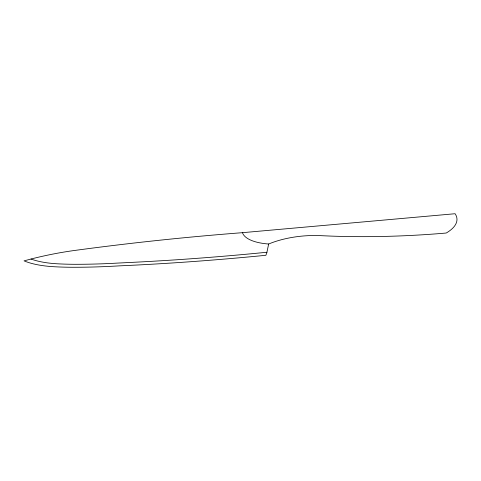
<?xml version="1.0" encoding="UTF-8"?>
<svg xmlns="http://www.w3.org/2000/svg" width="481" height="481" viewBox="0 0 481 481"><rect width="100%" height="100%" fill="white"/><g stroke="black" fill="none" stroke-linecap="round" stroke-linejoin="round"><path stroke-width="0.72" d="M266.925 252.266L268.651 244.011A60.359 27.014 -5 0 1 320.647 235.654L330.459 236.075A282.828 81.548 -3.5 0 0 446.23 233.026A58.941 23.028 -2 0 0 455.098 213.726L242.484 232.678C186.688 236.959 131.012 242.851 75.553 250.33A191.252 87.488 -17.3 0 0 32.726 258.586L24.05 260.858A98.803 34.999 -11.8 0 0 54.197 266.739A185.101 60.42 -10 0 0 72.733 267.274L78.692 267.256A279.443 82.215 -8.8 0 0 119.246 265.867L130.044 265.374A605.856 125.144 -6.8 0 0 265.897 255.285L266.925 252.266L265.885 252.351A600.51 123.599 -6.8 0 1 131.89 262.379L117.328 263.101A274.23 80.495 -8.8 0 1 81.445 264.279L75.655 264.303A179.437 58.49 -10 0 1 57.78 263.822A93.013 32.918 -11.8 0 1 32.167 259.445L31.043 259.018M268.651 244.011A42.304 16.859 -6.1 0 1 242.484 232.678"/></g></svg>
